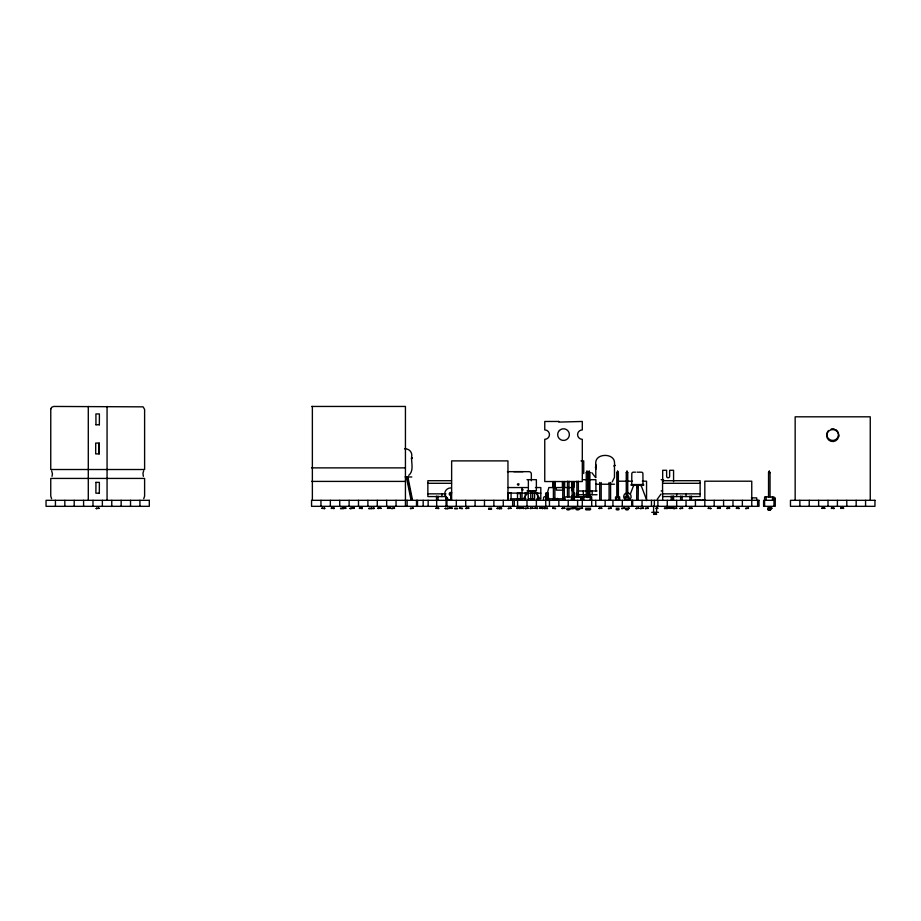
<?xml version="1.0" encoding="UTF-8"?>
<svg xmlns="http://www.w3.org/2000/svg" width="921" height="921" viewBox="0 0 921 921"><rect width="100%" height="100%" fill="white"/><g stroke="black" fill="none" stroke-linecap="round" stroke-linejoin="round"><path stroke-width="1.38" d="M636.653 500.322L636.837 485.286L638.345 485.309L638.126 500.333L636.848 500.276M637.551 488.038L637.585 485.298M586.251 496.937L586.251 472.611L586.999 471.138L587.011 472.841L587.23 471.84M646.093 500.552L647.003 500.448M826.713 435.875L826.828 434.309M838.582 436.796A6.01 6.01 0 0 0 830.846 429.842A6.01 6.01 0 0 0 828.693 440.019A6.01 6.01 0 0 0 838.582 436.796L838.709 435.23M451.474 494.128L450.369 493.288L450.749 494.692M571.676 497.697L572.275 495.44M52.013 476.353L52.451 473.97L51.668 470.85M626.706 496.235L626.74 497.064M630.355 494.059L633.671 485.298M587.045 472.657L587.517 471.84M535.066 490.525L533.858 491.377L534.422 490.893M143.688 470.85L142.951 473.152L143.342 476.353M588.392 496.937L588.392 472.611L589.152 471.138L589.901 472.611L589.901 496.937M616.863 496.937L616.863 472.611L617.623 471.138L618.371 472.611L618.394 497.593M626.257 496.937L626.257 472.611L627.005 471.138L627.754 472.611L627.754 496.937M768.54 496.937L768.54 472.611L769.288 471.138L770.037 472.611L770.037 496.937M324.296 508.542L324.618 507.874M333.69 508.542L334.001 507.874M343.383 507.874L343.464 508.542M344.454 508.542L344.765 507.874M345.479 508.542L345.801 507.874M352.778 507.874L352.467 508.208M353.837 508.542L354.148 507.874M362.16 507.874L361.849 508.542M371.336 508.208L371.278 508.542M373.961 507.874L373.638 508.542M390.32 507.874L390.009 508.542M394.107 508.542L394.418 507.874M448.02 507.874L447.698 508.542M451.912 508.208L451.808 508.542M468.731 507.874L468.421 508.542M499.942 507.874L499.861 508.542M501.577 507.874L501.266 508.542M520.135 508.208L520.031 508.542M527.883 508.208L527.791 508.542M537.277 508.208L537.173 508.542M542.239 508.208L542.227 508.542M544.725 508.542L545.059 508.208M547.189 508.208L547.097 508.542M572.931 508.208L572.885 508.542M574.082 508.208L573.979 508.542M601.609 508.208L601.505 508.542M628.629 508.208L628.525 508.542M643.019 508.208L642.916 508.542M647.923 508.208L647.82 508.542M656.247 514.217L656.143 514.551M666.965 508.208L666.942 508.542M676.428 508.208L676.325 508.542M710.667 508.208L710.575 508.542M720.061 508.208L719.957 508.542M748.22 508.208L748.117 508.542M771.717 508.208L771.614 508.542M824.479 508.208L824.387 508.542M833.873 508.208L833.77 508.542M98.685 508.208L98.743 508.542M343.073 508.542L343.441 508.208M371.128 508.542L371.416 508.208M380.569 508.208L380.626 508.542M438.258 508.208L438.315 508.542M457.035 508.208L457.092 508.542M462.02 508.208L462.077 508.542M510.591 508.208L510.648 508.542M542.02 508.542L542.296 507.874L542.573 508.542M544.53 508.208L544.576 508.542M564.527 508.208L564.596 508.542M572.689 508.542L572.989 507.874L573.127 508.542M582.072 508.208L582.13 508.542M610.842 508.208L610.899 508.542M624.081 508.208L624.139 508.542M628.467 508.208L628.375 508.542M638.38 508.208L638.437 508.542M657.49 508.208L657.548 508.542M666.873 508.208L666.827 508.542M669.13 508.208L669.199 508.542M691.74 508.208L691.798 508.542M729.282 508.208L729.34 508.542M738.677 508.208L738.734 508.542M143.745 498.687L144.609 496.154L144.609 478.425L50.747 478.425L50.747 496.154L51.599 498.687M518.822 484.953C519.951 482.696 515.829 483.974 518.039 485.194M523.807 498.238L529.068 490.939M657.237 499.274L661.002 494.059M343.142 508.208L343.314 508.542M412.792 508.208L412.873 508.542M532.66 508.208L532.752 508.542M542.055 508.208L542.377 508.542M544.656 508.208L544.967 508.542M555.121 508.208L555.202 508.542M682.323 508.208L682.415 508.542M843.072 508.208L843.152 508.542M828.589 430.498L827.668 431.707A5.825 5.825 0 0 0 827.668 437.521L828.589 438.73A5.825 5.825 0 0 0 836.821 438.73L837.753 437.521A5.825 5.825 0 0 0 837.753 431.707L836.821 430.498A5.825 5.825 0 0 0 835.623 429.577M612.223 481.925L614.457 477.377L614.526 462.457C614.157 453.063 596.129 453.063 595.76 462.457L595.818 477.377M408.728 475.351C414.634 470.493 410.605 461.502 411.814 455.204C411.917 451.428 408.245 448.343 404.549 448.815M641.477 485.355L640.532 485.597M627.673 497.409L628.26 496.592L627.615 495.82M627.627 497.352L627.627 495.889M634.085 485.597L633.153 485.275M311.563 406.449L405.436 406.449L405.436 506.331M95.911 424.765L99.399 424.765M99.18 443.082L95.692 443.082L95.692 453.892L99.18 453.892L99.18 443.082L99.134 453.892M581.001 460.891L583.73 460.891L583.73 473.567M595.806 464.518L595.703 466.533M311.563 467.88L405.436 467.88M595.806 469.399L595.703 467.384M507.425 471.656L528.965 471.656A2.383 2.383 0 0 1 531.348 474.039L531.348 480.82M635.49 472.162L632.819 472.208L631.806 473.221L631.748 484.216M637.079 472.162L637.723 472.162M638.69 472.162L641.937 472.208L642.893 473.049L642.996 484.216M586.251 472.611L587.759 472.611L587.759 496.937M588.392 472.611L589.901 472.611M616.863 472.611L618.371 472.611M626.257 472.611L627.754 472.611M768.54 472.611L770.037 472.611M405.113 476.974L411.814 476.974M526.996 479.668L536.379 479.668L536.379 490.939L526.996 490.939M582.486 479.703L595.91 479.703L595.91 490.974M661.186 479.668L663.523 479.668M451.509 480.704L427.862 480.704L427.862 496.569L445.971 496.569M662.579 480.704L700.121 480.704L700.121 496.569L662.579 496.569L662.556 479.668M618.394 481.199L632.474 481.199M642.328 481.199L646.554 481.199L646.554 500.322M311.563 481.407L405.436 481.407M95.888 482.374L99.387 482.374L99.33 493.196M427.862 483.295L451.509 483.295M662.579 483.295L700.121 483.295M595.76 484.239L614.526 484.239M631.081 484.55L643.675 484.55M631.081 485.298L643.675 485.298M508.173 487.554L527.399 487.554M535.446 487.554L540.811 487.554L540.811 498.814L536.782 498.814M522.034 489.811L523.243 489.811M563.364 490.133L556.353 490.133L556.353 487.554M578.411 490.974L597.027 490.974M661.186 490.939L662.556 490.939M527.226 492.816L525.223 492.816L525.223 500.322M508.081 493.103L540.811 493.184M99.387 493.196L95.888 493.196L95.945 482.374M517.475 493.564L520.469 493.564M427.862 493.852L445.971 493.852M662.579 493.852L700.121 493.852M578.411 494.727L597.027 494.727M548.225 496.615L545.036 496.615A1.508 1.508 0 0 0 543.528 498.134L543.528 500.368M577.421 496.615L579.516 496.615A1.554 1.554 0 0 1 580.299 496.833M574.428 496.937L591.696 496.937L591.696 506.331M751.352 497.881L756.705 497.881L756.705 499.378M773.249 498.629L775.252 498.629M510.257 498.814L522.322 498.814M523.37 498.814L526.052 498.814M528.735 498.814L534.099 498.814M562.927 498.814L548.847 498.814L547.35 493.184L548.847 487.554L571.377 487.554L572.275 490.939M700.34 499.942L693.041 500.322M705.394 499.942L701.94 499.942M764.591 500.322L775.252 500.322L775.252 506.331L763.601 506.331L763.601 500.322M96.164 508.542L99.18 508.208L96.221 508.542M334.139 508.208L331.123 508.208L334.139 508.542M354.286 508.208L349.899 508.542L354.228 508.208M362.298 508.208L359.282 508.208L362.298 508.542M374.087 508.542L368.665 508.542L374.087 508.208M387.442 508.208L390.458 508.208L387.499 508.208M394.487 508.208L391.529 508.542L394.545 508.208M438.764 508.208L435.748 508.208L438.707 508.542M452.257 508.208L449.241 508.208L452.199 508.208M459.51 508.208L462.515 508.542L459.567 508.208M465.853 508.208L468.87 508.208L465.853 508.542M488.579 508.208L491.584 508.208M520.48 508.208L516.727 508.208L520.423 508.208M528.228 508.208L525.223 508.542L528.17 508.208M530.185 508.208L533.201 508.208L530.185 508.542M537.622 508.208L534.606 508.208L537.565 508.542M539.568 508.208L547.535 508.208M552.635 508.208L555.639 508.542L552.692 508.208M562.017 508.208L565.034 508.208L562.017 508.542M566.726 508.208L569.731 508.208M579.113 508.208L570.26 508.542L576.972 508.208M585.503 508.208L590.649 508.208M598.938 508.208L601.954 508.208L599.145 508.542M616.114 508.208L619.119 508.208M625.509 508.208L629.492 508.208L627.558 508.542M643.365 508.208L640.348 508.542L643.307 508.208M648.269 508.208L645.264 508.542L648.211 508.208M656.097 508.208L657.997 508.208L656.097 508.542M664.363 508.208L669.636 508.208L664.571 508.542M676.716 508.208L673.758 508.542L676.774 508.208M689.23 508.208L692.247 508.208L689.23 508.542M717.39 508.208L720.406 508.208L717.447 508.208M726.773 508.208L729.789 508.208L726.773 508.542M739.183 508.208L736.155 508.208L739.183 508.542M748.508 508.208L745.55 508.542L748.566 508.208M770.463 508.542L772.051 508.208L767.792 508.208L767.792 509.601L770.785 509.601L770.739 508.208M834.219 508.208L831.203 508.208L834.161 508.542M840.585 508.208L843.601 508.208L840.643 508.208M324.745 508.542L321.74 508.208L324.687 508.542M340.505 508.542L345.928 508.208L340.563 508.542M445.131 508.542L448.147 508.542L445.188 508.542M454.525 508.542L457.541 508.542L454.583 508.542M497.052 508.542L501.703 508.542L497.259 508.208M547.535 508.542L539.625 508.208M679.836 508.542L682.852 508.208L679.894 508.542M711.012 508.542L708.007 508.208L710.954 508.542M488.579 509.325L491.584 509.325M566.726 509.601L569.731 509.601M576.109 509.601L579.113 509.601M585.503 509.601L590.649 509.601M616.114 509.601L619.119 509.601M625.509 509.601L628.502 509.601M651.711 512.341L658.457 512.341M656.592 514.217L653.576 514.217L656.535 514.217M574.278 492.816L574.428 500.322M528.458 490.49L529.69 491.377L529.068 490.928M591.823 472.657L595.634 477.596M831.732 508.208L831.651 508.542M822.349 508.208L822.257 508.542M746.079 508.208L745.998 508.542M736.696 508.208L736.604 508.542M708.537 508.208L708.445 508.542M689.76 508.208L689.668 508.542M674.287 508.208L674.195 508.542M670.983 508.208L670.902 508.542M667.161 508.208L667.172 508.542M664.904 508.208L664.812 508.542M654.106 514.217L654.025 514.551M645.782 508.208L645.702 508.542M640.878 508.208L640.797 508.542M636.399 508.208L636.307 508.542M570.79 508.208L570.709 508.542M562.558 508.208L562.466 508.542M540.097 508.208L540.017 508.542M535.136 508.208L535.055 508.542M525.753 508.208L525.661 508.542M521.321 508.208L521.24 508.542M517.993 508.208L517.844 508.542M517.268 508.208L517.176 508.542M508.611 508.208L508.519 508.542M455.055 508.208L454.962 508.542M449.77 508.208L449.678 508.542M436.278 508.208L436.197 508.542M392.07 508.208L391.978 508.542M369.194 508.208L369.114 508.542M359.812 508.208L359.72 508.542M342.416 508.208L342.405 508.542M331.652 508.208L331.56 508.542M322.258 508.208L322.177 508.542M840.965 508.208L841.034 508.542M727.153 508.208L727.222 508.542M717.77 508.208L717.839 508.542M680.216 508.208L680.285 508.542M621.951 508.208L622.02 508.542M608.7 508.208L608.769 508.542M579.942 508.208L580.011 508.542M571.78 508.208L571.849 508.542M553.014 508.208L553.084 508.542M530.554 508.208L530.623 508.542M499.067 508.208L499.136 508.542M466.233 508.208L466.302 508.542M459.89 508.208L459.959 508.542M445.511 508.208L445.58 508.542M410.685 508.208L410.754 508.542M387.822 508.208L387.879 508.542M350.268 508.208L350.337 508.542M340.885 508.208L340.954 508.542M96.544 508.208L96.613 508.542M535.285 492.102L539.418 497.973M599.283 508.208L599.387 508.542M497.398 508.208L497.501 508.542M351.615 508.208L351.787 508.542M586.999 471.138L587.759 472.611M641.074 485.298L646.289 499.067M407.876 476.974L412.573 500.322M407.117 476.974L411.825 500.322M406.368 476.974L411.077 500.322M576.385 493.046L576.373 497.409M574.405 493.046L574.393 497.409M562.789 500.195L562.789 498.33M557.435 500.195L557.424 498.33M554.949 500.195L554.949 498.33M548.225 495.832C548.214 485.321 548.225 509.417 548.225 496.776M870.253 500.322L870.253 416.81L795.157 416.81L795.157 500.322M865.567 500.322L865.567 506.331M856.173 500.322L856.173 506.331M846.79 500.322L846.79 506.331M837.408 500.322L837.408 506.331M828.014 500.322L828.014 506.331M818.631 500.322L818.631 506.331M809.237 500.322L809.237 506.331M799.854 500.322L799.854 506.331M775.252 497.881L775.252 499.378M773.985 506.331L773.985 496.937L764.591 496.937L764.591 506.331M772.477 496.937L772.477 500.322M770.555 508.208L770.589 509.601M770.347 508.208L770.347 509.601M770.037 508.208L770.037 510.119L768.54 510.119L768.54 508.208M769.68 508.208L769.68 509.601M769.288 471.138L769.288 472.611M769.288 508.208L769.288 510.119M768.897 508.208L768.897 509.601M768.229 508.208L768.229 509.601M767.987 508.208L767.838 509.601M766.099 496.937L766.099 500.322M757.603 500.322L757.603 506.331M751.755 506.331L751.755 481.199L704.818 481.199L704.818 506.331M742.361 500.322L742.361 506.331M732.978 500.322L732.978 506.331M723.584 500.322L723.584 506.331M714.201 500.322L714.201 506.331M695.424 500.322L695.424 506.331M691.487 496.097L691.487 500.322M689.979 496.097L689.979 500.322M686.041 493.852L686.041 496.569M686.041 500.322L686.041 506.331M682.104 496.097L682.104 500.322M680.596 496.097L680.596 500.322M676.659 493.852L676.659 496.569M676.659 500.322L676.659 506.331M673.573 481.729L673.573 470.286L669.636 470.286L669.636 476.295A1.497 1.497 0 0 1 668.128 477.792A1.497 1.497 0 0 1 666.631 476.295L666.631 470.286L662.683 470.286L662.683 481.729M673.573 496.028L673.573 500.322M673.263 508.542L673.332 507.874L673.021 508.542M672.71 496.097L672.71 500.322M671.213 496.097L671.213 500.322M667.265 500.322L667.265 506.331M662.683 496.028L662.683 500.322M657.882 500.322L657.882 506.331M656.581 506.331L656.581 512.341M654.347 500.322L654.347 506.331M653.588 506.331L653.588 512.341M651.458 500.322L651.458 506.331M642.95 484.55L642.95 485.298M642.305 484.55L642.305 485.298M642.064 500.322L642.064 506.331M641.891 484.55L641.81 485.298M641.569 484.55L641.569 485.298M641.246 484.55L641.246 485.298M632.681 500.322L632.681 506.331M632.163 500.322L632.163 506.331M631.702 500.322L631.702 506.331M629.066 500.322L629.066 496.937L624.945 496.937L624.945 500.322M627.949 496.937L627.949 500.322M627.754 509.601L626.257 509.601M627.005 471.138L627.005 496.937M626.061 496.937L626.061 500.322M622.308 500.322L622.308 506.331M619.683 500.322L619.683 496.937L615.55 496.937L615.55 500.322M618.555 496.937L618.555 500.322M618.371 509.601L616.863 509.601M617.623 471.138L617.623 496.937M616.679 496.937L616.679 500.322M612.926 500.322L612.926 506.331M610.588 482.477L610.588 500.322M609.08 482.477L609.08 500.322M605.143 500.322L605.143 506.331M601.194 482.477L601.194 500.322M599.698 482.477L599.698 500.322M595.76 500.322L595.76 506.331M592.157 490.974L592.157 494.727M591.213 496.937L591.213 500.322M590.2 496.937L590.2 500.322M589.901 509.601L588.392 509.601M589.152 471.138L589.152 496.937M588.093 494.646L588.093 497.478M587.759 509.601L586.251 509.601M587.345 494.646L587.345 497.478M583.81 496.937L583.81 500.322M583.73 494.692L583.73 497.501M583.281 490.974L583.281 494.727M582.314 496.937L582.314 506.331M580.806 496.937L580.806 500.322M578.365 481.199L578.365 496.937M578.365 509.601L576.868 509.601M577.605 500.322L577.605 506.331M576.868 481.199L576.868 496.937M574.036 481.545L574.036 487.174L571.791 487.174L571.791 481.545M573.668 481.545L573.668 500.322M572.16 481.545L572.16 500.322M571.423 500.322L571.423 496.937L565.034 496.937L565.034 500.322M568.982 481.199L568.982 496.937M568.982 509.601L567.474 509.601M568.222 500.322L568.222 506.331M567.474 481.199L567.474 496.937M564.654 481.545L564.654 487.174L562.397 487.174L562.397 481.545M564.285 481.545L564.285 500.322M562.777 481.545L562.777 500.322M558.84 500.322L558.84 506.331M555.271 481.545L555.271 487.174L553.014 487.174L553.014 481.545M554.891 481.545L554.891 500.322M553.394 481.545L553.394 500.322M549.446 500.322L549.446 506.331M548.214 496.431L548.214 497.409M546.406 500.322L546.406 493.564L547.776 493.564L547.776 492.816L545.658 493.103L545.773 506.331M537.611 500.322L537.611 492.816L534.606 492.816L534.606 500.322M536.379 500.322L536.379 506.331M532.626 490.939L532.626 500.322M530.749 490.939L530.749 500.322M528.366 479.668L528.366 490.939M528.228 492.816L528.228 500.322M526.996 500.322L526.996 506.331M523.6 508.542L523.681 507.874L523.358 508.542M523.024 471.656L513.791 471.656M522.034 487.554L522.034 498.814M520.469 500.322L520.469 492.816L517.475 492.816L517.614 506.331M514.275 500.322L514.275 506.331M512.64 500.322L512.64 506.331M511.086 500.322L511.086 492.816L508.081 492.816L508.081 500.322M507.955 500.322L507.955 460.891L451.635 460.891L451.635 500.322M503.257 500.322L503.257 506.331M499.631 508.542L499.781 507.874L499.447 508.542M493.875 500.322L493.875 506.331M484.481 500.322L484.481 506.331M475.098 500.322L475.098 506.331M465.715 500.322L465.715 506.331M456.321 500.322L456.321 506.331M450.749 493.932L450.749 500.322M447.387 497.501L447.387 500.322M446.938 500.322L446.938 506.331M446.052 500.322L446.052 506.331M445.891 496.097L445.891 500.322M441.942 493.852L441.942 496.569M438.005 496.097L438.005 500.322M436.669 500.322L436.669 506.331M436.508 496.097L436.508 500.322M428.161 500.322L428.161 506.331M423.176 500.322L423.176 506.331M417.501 500.322L417.501 506.331M416.511 500.322L416.511 506.331M407.117 500.322L407.117 506.331M396.053 500.322L396.053 506.331M386.659 500.322L386.659 506.331M378.496 508.542L378.186 507.874L378.255 508.542M377.276 500.322L377.276 506.331M367.893 500.322L367.893 506.331M358.499 500.322L358.499 506.331M349.117 500.322L349.117 506.331M339.722 500.322L339.722 506.331M330.34 500.322L330.34 506.331M320.957 500.322L320.957 506.331M312.369 406.449L312.369 500.322M139.923 500.322L139.923 506.331M130.529 500.322L130.529 506.331M121.146 500.322L121.146 506.331M111.763 500.322L111.763 506.331M107.066 406.449L107.066 500.184M102.369 500.322L102.369 506.331M99.353 424.765L99.399 413.943L95.911 413.943L95.957 424.765M92.986 500.322L92.986 506.331M88.289 406.449L88.289 500.184M83.592 500.322L83.592 506.331M74.21 500.322L74.21 506.331M64.827 500.322L64.827 506.331M55.433 500.322L55.433 506.331M450.76 495.44A1.508 1.508 0 0 1 449.344 493.38A1.508 1.508 0 0 1 451.797 492.862M450.795 499.953A6.01 6.01 0 0 1 444.728 493.99A6.01 6.01 0 0 1 450.691 487.923M831.203 428.99A5.825 5.825 0 0 1 834.219 428.99M627.615 492.873A3.753 3.753 0 0 1 628.226 500.287M625.394 499.781A3.753 3.753 0 0 1 626.637 492.954M580.748 497.236A1.554 1.554 0 0 1 581.024 497.777M50.77 409.039L50.747 469.514L144.609 469.514L144.609 409.419L143.123 406.852L53.717 406.449L51.611 407.324L50.77 409.039M519.617 507.874L519.306 508.542L519.617 507.874M575.406 507.874L575.153 508.542L575.406 507.874M559.415 430.498L558.483 431.707A5.825 5.825 0 0 0 558.483 437.521L559.415 438.73A5.825 5.825 0 0 0 567.647 438.73L568.568 437.521A5.825 5.825 0 0 0 568.568 431.707L567.647 430.498A5.825 5.825 0 0 0 559.415 430.498M558.84 421.473L544.76 421.473L544.76 429.923A4.697 4.697 0 0 1 549.446 434.608A4.697 4.697 0 0 1 544.76 439.305L544.76 481.545L582.302 481.545L582.302 439.305A4.697 4.697 0 0 1 577.605 434.608A4.697 4.697 0 0 1 582.302 429.923L582.302 421.473L558.84 422.083L558.84 421.473M412.205 458.094L411.422 458.739L412.205 458.094M614.917 465.347L614.134 466.003L614.917 465.347M596.071 466.533L595.438 467.384L596.071 466.533M149.306 500.322L46.05 500.322L46.05 506.331L149.306 506.331L149.306 500.322M758.996 500.322L311.563 500.322L311.563 506.331L758.996 506.331L758.996 500.322M874.95 500.322L790.471 500.322L790.471 506.331L874.95 506.331L874.95 500.322M381.064 508.208L378.047 508.208L381.006 508.208M413.322 508.208L410.317 508.542L413.264 508.208M511.097 508.208L508.081 508.542L511.086 508.208M523.807 508.208L520.791 508.208L523.75 508.208M582.579 508.208L579.574 508.542L582.521 508.208M611.348 508.208L608.332 508.542L611.291 508.208M624.588 508.208L621.583 508.542L624.53 508.208M638.886 508.208L635.87 508.542L638.875 508.208M673.47 508.208L670.453 508.208L673.412 508.208M824.836 508.208L821.808 508.208L824.825 508.208"/></g></svg>
